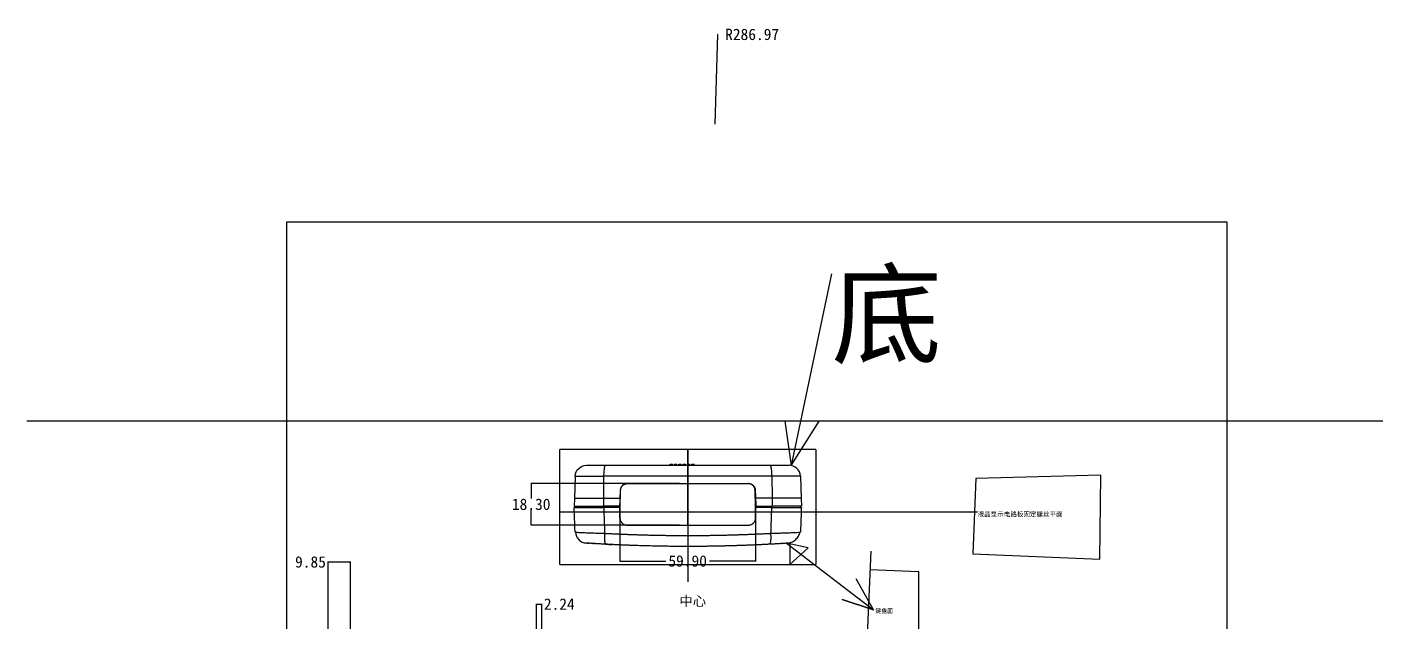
# Model space of a CAD drawing. Header units: inches. Extents: x -850 to 339, y -315 to 884.
# Drawn here: x -850 to -256, y 623 to 884 of the extents above; entities that cross this region are included whole.
import ezdxf

# ---------------------------------------------------------------- set-up
doc = ezdxf.new("R2010")
doc.units = ezdxf.units.IN
doc.header["$MEASUREMENT"] = 0
doc.layers.add('1', color=7, linetype='Continuous', true_color=0xffffff)
doc.layers.add('200', color=7, linetype='Continuous', true_color=0xffffff)
doc.dimstyles.get("Standard").update_dxf_attribs({"dimtxt": 5, "dimasz": 0.18, "dimexe": 0.18, "dimexo": 0.0625, "dimgap": 0.09, "dimtad": 0, "dimtih": 1, "dimtoh": 1, "dimzin": 0, "dimdsep": 46, "dimtxsty": 'Standard', "dimcen": 0.09, "dimclrt": 3, "dimadec": 0, "dimazin": 0, "dimtfac": 1, "dimtofl": 0, "dimtmove": 0, "dimatfit": 3, "dimfxl": 0, "dimtolj": 1, "dimtzin": 0, "dimarcsym": 0})

# ---------------------------------------------------------------- blocks, each defined once
blk = doc.blocks.new('*D39')
at = {"color": 0, "lineweight": -2}
for p, q in [((-545.56, 881.03), (-546.75, 841.49)), ((-545.38, 881.03), (-545.56, 881.03)), ((-555.47, 554.48), (-555.29, 554.48)), ((-555.38, 554.39), (-555.38, 554.57))]:
    blk.add_line(p, q, dxfattribs=at)
at = {"color": 0}
blk.add_solid([(-546.78, 841.5), (-546.72, 841.49), (-546.76, 841.31)], dxfattribs=at)
at = {"layer": 'Defpoints', "color": 0}
for p in [(-546.76, 841.31, 6.7), (-555.38, 554.48, 6.7)]:
    blk.add_point(p, dxfattribs=at)
at = {"color": 3, "insert": (-530.29, 881.03), "char_height": 5, "attachment_point": 5}
blk.add_mtext('\\A1;R286.97', dxfattribs=at)
blk = doc.blocks.new('*D55')
at = {"color": 0, "lineweight": -2}
for p, q in [((-717.29, 648.61), (-717.47, 648.61)), ((-717.29, 590.41), (-717.29, 648.79)), ((-707.62, 648.61), (-717.11, 648.61)), ((-707.44, 604.1), (-707.44, 648.79))]:
    blk.add_line(p, q, dxfattribs=at)
at = {"color": 0}
for points in [[(-717.11, 648.64), (-717.11, 648.58), (-717.29, 648.61)], [(-707.62, 648.64), (-707.62, 648.58), (-707.44, 648.61)]]:
    blk.add_solid(points, dxfattribs=at)
at = {"layer": 'Defpoints', "color": 0}
for p in [(-717.29, 648.61), (-707.44, 604.04), (-717.29, 590.35, -11)]:
    blk.add_point(p, dxfattribs=at)
at = {"color": 3, "insert": (-725.06, 648.61), "char_height": 5, "attachment_point": 5}
blk.add_mtext('\\A1;9.85', dxfattribs=at)
blk = doc.blocks.new('*D56')
at = {"color": 0, "lineweight": -2}
for p, q in [((-625.34, 605.69), (-625.34, 630.21)), ((-623.11, 590.96), (-623.11, 630.21)), ((-625.16, 630.03), (-623.29, 630.03)), ((-623.11, 630.03), (-622.93, 630.03))]:
    blk.add_line(p, q, dxfattribs=at)
at = {"color": 0}
for points in [[(-625.16, 630.06), (-625.16, 630), (-625.34, 630.03)], [(-623.29, 630.06), (-623.29, 630), (-623.11, 630.03)]]:
    blk.add_solid(points, dxfattribs=at)
at = {"layer": 'Defpoints', "color": 0}
for p in [(-623.11, 630.03), (-625.34, 605.62, -4.7), (-623.11, 590.9, -11)]:
    blk.add_point(p, dxfattribs=at)
at = {"color": 3, "insert": (-615.34, 630.03), "char_height": 5, "attachment_point": 5}
blk.add_mtext('\\A1;2.24', dxfattribs=at)
blk = doc.blocks.new('*D71')
at = {"color": 0, "lineweight": -2}
for p, q in [((-562.34, 683.16), (-627.92, 683.16)), ((-627.74, 682.98), (-627.74, 676.6)), ((-627.74, 665.04), (-627.74, 671.42)), ((-562.34, 664.86), (-627.92, 664.86))]:
    blk.add_line(p, q, dxfattribs=at)
at = {"color": 0}
for points in [[(-627.77, 682.98), (-627.71, 682.98), (-627.74, 683.16)], [(-627.77, 665.04), (-627.71, 665.04), (-627.74, 664.86)]]:
    blk.add_solid(points, dxfattribs=at)
at = {"layer": 'Defpoints', "color": 0}
for p in [(-562.28, 683.16), (-627.74, 664.86), (-562.28, 664.86)]:
    blk.add_point(p, dxfattribs=at)
at = {"color": 3, "insert": (-627.74, 674.01), "char_height": 5, "attachment_point": 5}
blk.add_mtext('\\A1;18.30', dxfattribs=at)
blk = doc.blocks.new('*D72')
at = {"color": 0, "lineweight": -2}
for p, q in [((-588.68, 673.1), (-588.68, 648.84)), ((-528.78, 673.1), (-528.78, 648.84)), ((-588.5, 649.02), (-568.4, 649.02)), ((-528.96, 649.02), (-549.05, 649.02))]:
    blk.add_line(p, q, dxfattribs=at)
at = {"color": 0}
for points in [[(-588.5, 649.05), (-588.5, 648.99), (-588.68, 649.02)], [(-528.96, 649.05), (-528.96, 648.99), (-528.78, 649.02)]]:
    blk.add_solid(points, dxfattribs=at)
at = {"layer": 'Defpoints', "color": 0}
for p in [(-588.68, 673.16), (-528.78, 673.16), (-528.78, 649.02)]:
    blk.add_point(p, dxfattribs=at)
at = {"color": 3, "insert": (-558.73, 649.02), "char_height": 5, "attachment_point": 5}
blk.add_mtext('\\A1;59.90', dxfattribs=at)

msp = doc.modelspace()

# ---------------------------------------------------------------- linework, layer by layer
at = {"color": 1}
for p, q in [((-558.677, 698.114), (-558.677, 639.903)), ((-558.677, 664.864), (-558.677, 698.114)), ((-615.127, 670.684), (-430.871, 670.684))]:
    msp.add_line(p, q, dxfattribs=at)
at = {"color": 3}
for p, q in [((-431.593, 685.461), (-432.96, 652.238)), ((-376.461, 686.826), (-431.593, 685.461)), ((-376.955, 649.934), (-376.461, 686.826)), ((-477.899, 653.43), (-480.654, 591.055)), ((-432.96, 652.238), (-376.955, 649.934)), ((-456.778, 644.257), (-478.262, 645.206)), ((-456.778, 591.055), (-456.778, 644.257))]:
    msp.add_line(p, q, dxfattribs=at)
at = {"color": 1}
msp.add_lwpolyline([(-735.501, 798.518), (-320.916, 798.518), (-320.916, 112.781), (-735.501, 112.781)], close=True, dxfattribs=at)
at = {"color": 3}
msp.add_lwpolyline([(-495.34, 775.511), (-513.013, 691.158), (-500.775, 710.671), (-515.87, 710.671), (-513.013, 691.158)], dxfattribs=at)
at = {"color": 1}
for points in [[(-513.666, 656.972), (-513.666, 647.475), (-505.593, 654.901), (-515.1, 656.878)], [(-515.1, 656.878), (-476.795, 627.521), (-490.558, 632.104), (-476.795, 627.521), (-484.351, 641.268)]]:
    msp.add_lwpolyline(points, dxfattribs=at)
at = {"layer": '1', "color": 251}
for p, q in [((338.902, 710.671), (-850.098, 710.671)), ((-502.227, 698.114), (-615.127, 698.114)), ((-615.127, 647.475), (-615.127, 698.114)), ((-502.227, 698.114), (-502.227, 647.475)), ((-615.127, 647.475), (-502.227, 647.475))]:
    msp.add_line(p, q, dxfattribs=at)
at = {"layer": '200', "color": 9}
for p, q in [((-603.317, 691.264), (-595.12, 691.264)), ((-595.12, 691.264), (-522.234, 691.264)), ((-522.234, 691.264), (-514.038, 691.264)), ((-608.314, 686.438), (-608.652, 676.764)), ((-608.314, 686.438), (-595.787, 686.438)), ((-595.787, 686.438), (-595.832, 676.764)), ((-521.568, 686.438), (-595.787, 686.438)), ((-509.041, 686.438), (-521.568, 686.438)), ((-521.568, 686.438), (-521.523, 676.764)), ((-509.041, 686.438), (-508.703, 676.764)), ((-588.595, 672.664), (-588.329, 680.268)), ((-585.331, 683.264), (-532.024, 683.264)), ((-585.331, 683.164), (-532.024, 683.164)), ((-528.76, 672.664), (-529.025, 680.268)), ((-608.76, 672.664), (-595.764, 672.664)), ((-608.652, 676.764), (-595.832, 676.764)), ((-608.26, 672.664), (-608.277, 673.164)), ((-595.832, 676.764), (-588.552, 676.764)), ((-588.577, 672.664), (-595.764, 672.664)), ((-588.577, 667.964), (-588.577, 672.664)), ((-521.523, 676.764), (-528.803, 676.764)), ((-521.591, 672.664), (-528.777, 672.664)), ((-528.777, 667.964), (-528.777, 672.664)), ((-521.591, 672.664), (-508.595, 672.664)), ((-508.703, 676.764), (-521.523, 676.764)), ((-509.078, 673.164), (-509.095, 672.664)), ((-585.477, 664.864), (-531.877, 664.864))]:
    msp.add_line(p, q, dxfattribs=at)
at = {"layer": '200', "color": 252}
for p, q in [((-566.427, 691.264), (-566.427, 691.764)), ((-566.427, 691.764), (-565.427, 691.764)), ((-565.427, 691.264), (-565.427, 691.764)), ((-564.527, 691.764), (-563.527, 691.764)), ((-564.527, 691.264), (-564.527, 691.764)), ((-563.527, 691.264), (-563.527, 691.764)), ((-562.627, 691.264), (-562.627, 691.764)), ((-562.627, 691.764), (-561.627, 691.764)), ((-561.627, 691.264), (-561.627, 691.764)), ((-560.727, 691.264), (-560.727, 691.764)), ((-560.727, 691.764), (-559.727, 691.764)), ((-559.727, 691.264), (-559.727, 691.764)), ((-558.827, 691.764), (-557.827, 691.764)), ((-558.827, 691.264), (-558.827, 691.764)), ((-557.827, 691.264), (-557.827, 691.764)), ((-556.927, 691.764), (-555.927, 691.764)), ((-556.927, 691.264), (-556.927, 691.764)), ((-555.927, 691.264), (-555.927, 691.764))]:
    msp.add_line(p, q, dxfattribs=at)
at = {"layer": '200', "color": 30}
for p, q in [((-608.652, 676.764), (-608.777, 673.164)), ((-608.777, 673.164), (-595.848, 673.164)), ((-608.652, 676.764), (-595.832, 676.764)), ((-595.832, 676.764), (-595.848, 673.164)), ((-588.677, 673.164), (-595.848, 673.164)), ((-595.832, 676.764), (-588.552, 676.764)), ((-521.523, 676.764), (-528.803, 676.764)), ((-528.677, 673.164), (-521.506, 673.164)), ((-521.523, 676.764), (-521.506, 673.164)), ((-508.703, 676.764), (-521.523, 676.764)), ((-508.577, 673.164), (-521.506, 673.164)), ((-508.703, 676.764), (-508.577, 673.164))]:
    msp.add_line(p, q, dxfattribs=at)
at = {"layer": '200', "color": 9, "extrusion": (0, 0, -1)}
msp.add_arc((603.317, 686.264), 5, 2, 90, dxfattribs=at)
at = {"layer": '200', "color": 9}
msp.add_arc((-514.038, 686.264), 5, 2, 90, dxfattribs=at)
for centre, major_axis, ratio, start_param, end_param in [((-595.12, 686.264), (0, -5), 0.1333629, 3.1415927, 4.6774824), ((-522.234, 686.264), (0, -5), 0.1333629, 1.6057029, 3.1415927), ((-594.688, 661.436), (-0.27, -4.993), 0.1297148, 4.7543575, 6.2831853), ((-522.667, 661.436), (0.27, -4.993), 0.1297148, 0, 1.5288278)]:
    msp.add_ellipse(centre, major_axis=major_axis, ratio=ratio, start_param=start_param, end_param=end_param, dxfattribs=at)
at = {"layer": '200', "color": 30, "extrusion": (0, 0, -1)}
for centre, major_axis, start_param, end_param in [((-558.633, 1328.517), (-32.421, -672.273), 6.2819833, 6.2846988), ((-558.722, 1328.517), (32.421, -672.273), 6.2816718, 6.2843873)]:
    msp.add_ellipse(centre, major_axis=major_axis, ratio=0.999312, start_param=start_param, end_param=end_param, dxfattribs=at)
at = {"layer": '200', "color": 9}
for points, degree in [([(-588.429, 680.272), (-588.47, 679.103), (-588.511, 677.933), (-588.552, 676.764)], 3), ([(-528.925, 680.272), (-528.885, 679.103), (-528.844, 677.933), (-528.803, 676.764)], 3), ([(-608.38, 661.789), (-608.76, 672.664)], 1), ([(-595.764, 672.664), (-595.624, 668.863), (-595.485, 665.062), (-595.346, 661.262)], 3), ([(-595.715, 673.164), (-595.709, 672.997), (-595.703, 672.83), (-595.697, 672.664)], 3), ([(-522.009, 661.262), (-521.87, 665.062), (-521.73, 668.863), (-521.591, 672.664)], 3), ([(-521.658, 672.664), (-521.652, 672.83), (-521.646, 672.997), (-521.64, 673.164)], 3), ([(-508.595, 672.664), (-508.975, 661.789)], 1), ([(-517.067, 656.741), (-517.072, 656.746), (-517.077, 656.752)], 2)]:
    msp.add_open_spline(points, degree=degree, dxfattribs=at)
for points, knots in [([(-585.331, 683.264), (-585.531, 683.264), (-585.727, 683.245), (-586.017, 683.189), (-586.113, 683.165), (-586.303, 683.109), (-586.398, 683.076), (-586.674, 682.965), (-586.849, 682.874), (-587.098, 682.713), (-587.178, 682.655), (-587.335, 682.531), (-587.41, 682.465), (-587.624, 682.259), (-587.753, 682.109), (-587.924, 681.866), (-587.978, 681.781), (-588.076, 681.607), (-588.121, 681.519), (-588.242, 681.248), (-588.305, 681.06), (-588.396, 680.67), (-588.422, 680.472), (-588.429, 680.272)], [0, 0, 0, 0, 0.125, 0.125, 0.1875, 0.1875, 0.25, 0.25, 0.375, 0.375, 0.4375, 0.4375, 0.5, 0.5, 0.625, 0.625, 0.6875, 0.6875, 0.75, 0.75, 0.875, 0.875, 1, 1, 1, 1]), ([(-588.329, 680.268), (-588.322, 680.463), (-588.297, 680.653), (-588.232, 680.932), (-588.206, 681.025), (-588.145, 681.208), (-588.11, 681.298), (-587.992, 681.562), (-587.898, 681.728), (-587.678, 682.042), (-587.551, 682.191), (-587.275, 682.456), (-587.126, 682.575), (-586.884, 682.732), (-586.8, 682.781), (-586.63, 682.87), (-586.543, 682.91), (-586.278, 683.017), (-586.095, 683.071), (-585.716, 683.145), (-585.524, 683.164), (-585.331, 683.164)], [0, 0, 0, 0, 0.125, 0.125, 0.1875, 0.1875, 0.25, 0.25, 0.375, 0.375, 0.5, 0.5, 0.625, 0.625, 0.6875, 0.6875, 0.75, 0.75, 0.875, 0.875, 1, 1, 1, 1]), ([(-532.024, 683.264), (-531.824, 683.264), (-531.628, 683.245), (-531.338, 683.189), (-531.242, 683.165), (-531.052, 683.109), (-530.957, 683.076), (-530.681, 682.965), (-530.506, 682.874), (-530.257, 682.713), (-530.176, 682.655), (-530.02, 682.531), (-529.945, 682.465), (-529.731, 682.259), (-529.602, 682.109), (-529.431, 681.866), (-529.377, 681.781), (-529.278, 681.607), (-529.234, 681.519), (-529.113, 681.248), (-529.049, 681.06), (-528.959, 680.67), (-528.932, 680.472), (-528.925, 680.272)], [0, 0, 0, 0, 0.125, 0.125, 0.1875, 0.1875, 0.25, 0.25, 0.375, 0.375, 0.4375, 0.4375, 0.5, 0.5, 0.625, 0.625, 0.6875, 0.6875, 0.75, 0.75, 0.875, 0.875, 1, 1, 1, 1]), ([(-529.025, 680.268), (-529.032, 680.463), (-529.057, 680.653), (-529.122, 680.932), (-529.148, 681.025), (-529.209, 681.208), (-529.245, 681.298), (-529.362, 681.562), (-529.457, 681.728), (-529.677, 682.042), (-529.804, 682.191), (-530.079, 682.456), (-530.229, 682.575), (-530.47, 682.732), (-530.554, 682.781), (-530.724, 682.87), (-530.811, 682.91), (-531.076, 683.017), (-531.259, 683.071), (-531.639, 683.145), (-531.83, 683.164), (-532.024, 683.164)], [0, 0, 0, 0, 0.125, 0.125, 0.1875, 0.1875, 0.25, 0.25, 0.375, 0.375, 0.5, 0.5, 0.625, 0.625, 0.6875, 0.6875, 0.75, 0.75, 0.875, 0.875, 1, 1, 1, 1]), ([(-588.577, 667.964), (-588.577, 667.759), (-588.557, 667.557), (-588.498, 667.26), (-588.473, 667.161), (-588.414, 666.966), (-588.379, 666.869), (-588.263, 666.588), (-588.167, 666.409), (-587.998, 666.156), (-587.937, 666.074), (-587.807, 665.916), (-587.739, 665.841), (-587.525, 665.627), (-587.369, 665.498), (-587.114, 665.328), (-587.027, 665.276), (-586.848, 665.18), (-586.666, 665.094), (-586.476, 665.026), (-586.282, 664.967), (-586.183, 664.942), (-585.883, 664.882), (-585.681, 664.862), (-585.477, 664.862)], [0, 0, 0, 0, 0.125, 0.125, 0.1875, 0.1875, 0.25, 0.25, 0.375, 0.375, 0.4375, 0.4375, 0.5, 0.5, 0.625, 0.625, 0.6875, 0.6875, 0.75, 0.8125, 0.8125, 0.875, 0.875, 1, 1, 1, 1]), ([(-531.877, 664.864), (-531.673, 664.864), (-531.472, 664.884), (-531.176, 664.943), (-531.078, 664.967), (-530.884, 665.026), (-530.787, 665.06), (-530.506, 665.176), (-530.328, 665.271), (-530.075, 665.439), (-529.993, 665.5), (-529.835, 665.629), (-529.76, 665.697), (-529.545, 665.911), (-529.416, 666.067), (-529.245, 666.321), (-529.192, 666.409), (-529.096, 666.588), (-529.009, 666.771), (-528.941, 666.962), (-528.881, 667.156), (-528.856, 667.255), (-528.796, 667.556), (-528.776, 667.759), (-528.775, 667.964)], [0, 0, 0, 0, 0.125, 0.125, 0.1875, 0.1875, 0.25, 0.25, 0.375, 0.375, 0.4375, 0.4375, 0.5, 0.5, 0.625, 0.625, 0.6875, 0.6875, 0.75, 0.8125, 0.8125, 0.875, 0.875, 1, 1, 1, 1]), ([(-608.139, 661.753), (-608.088, 661.748), (-607.903, 661.733), (-607.473, 661.705), (-606.74, 661.664), (-605.806, 661.619), (-604.409, 661.558), (-602.284, 661.472), (-599.147, 661.365), (-596.658, 661.297), (-595.346, 661.262)], [0, 0, 0, 0, 0.044399, 0.1393838, 0.2351658, 0.3317511, 0.4291456, 0.5973872, 0.7876788, 1, 1, 1, 1]), ([(-608.132, 661.753), (-608.103, 661.14), (-607.854, 659.965), (-606.835, 658.375), (-605.3, 657.295), (-604.151, 657.01), (-603.549, 656.963)], [0, 0, 0, 0, 0.2414462, 0.5000215, 0.7585853, 1, 1, 1, 1]), ([(-595.346, 661.262), (-595.093, 661.248), (-594.586, 661.222), (-593.826, 661.183), (-593.066, 661.145), (-592.305, 661.107), (-591.544, 661.071), (-590.783, 661.035), (-590.022, 661), (-589.261, 660.966), (-588.499, 660.933), (-587.737, 660.9), (-586.975, 660.869), (-586.212, 660.838), (-585.45, 660.808), (-584.687, 660.779), (-583.924, 660.751), (-583.161, 660.724), (-582.398, 660.698), (-581.634, 660.672), (-580.871, 660.647), (-580.107, 660.623), (-579.343, 660.6), (-578.579, 660.578), (-577.814, 660.556), (-577.05, 660.536), (-576.286, 660.516), (-575.521, 660.497), (-574.756, 660.479), (-573.991, 660.462), (-573.226, 660.446), (-572.461, 660.43), (-571.696, 660.415), (-570.931, 660.401), (-570.165, 660.388), (-569.4, 660.376), (-568.634, 660.365), (-567.868, 660.354), (-567.103, 660.345), (-566.337, 660.336), (-565.571, 660.328), (-564.805, 660.321), (-564.039, 660.315), (-563.273, 660.309), (-562.508, 660.304), (-561.741, 660.301), (-560.975, 660.298), (-560.209, 660.296), (-559.443, 660.294), (-558.677, 660.294), (-557.911, 660.294), (-557.145, 660.296), (-556.379, 660.298), (-555.613, 660.301), (-554.847, 660.304), (-554.081, 660.309), (-553.315, 660.315), (-552.549, 660.321), (-551.783, 660.328), (-551.018, 660.336), (-550.252, 660.345), (-549.486, 660.354), (-548.72, 660.365), (-547.955, 660.376), (-547.189, 660.388), (-546.424, 660.401), (-545.659, 660.415), (-544.894, 660.43), (-544.128, 660.446), (-543.363, 660.462), (-542.598, 660.479), (-541.834, 660.497), (-541.069, 660.516), (-540.305, 660.536), (-539.54, 660.556), (-538.776, 660.578), (-538.012, 660.6), (-537.248, 660.623), (-536.484, 660.647), (-535.72, 660.672), (-534.957, 660.698), (-534.194, 660.724), (-533.43, 660.751), (-532.667, 660.779), (-531.905, 660.808), (-531.142, 660.838), (-530.38, 660.869), (-529.618, 660.9), (-528.856, 660.933), (-528.094, 660.966), (-527.332, 661), (-526.571, 661.035), (-525.81, 661.071), (-525.049, 661.107), (-524.289, 661.145), (-523.528, 661.183), (-522.768, 661.222), (-522.262, 661.248), (-522.009, 661.262)], [0, 0, 0, 0, 0.0104268, 0.020853, 0.0312785, 0.0417034, 0.0521278, 0.0625515, 0.0729747, 0.0833973, 0.0938193, 0.1042409, 0.1146619, 0.1250824, 0.1355024, 0.145922, 0.156341, 0.1667597, 0.1771779, 0.1875956, 0.198013, 0.20843, 0.2188466, 0.2292628, 0.2396787, 0.2500942, 0.2605094, 0.2709243, 0.2813389, 0.2917531, 0.3021672, 0.3125809, 0.3229945, 0.3334078, 0.3438208, 0.3542337, 0.3646464, 0.3750589, 0.3854712, 0.3958834, 0.4062954, 0.4167074, 0.4271192, 0.4375309, 0.4479425, 0.4583541, 0.4687656, 0.4791771, 0.4895886, 0.5, 0.5104114, 0.5208229, 0.5312344, 0.5416459, 0.5520575, 0.5624691, 0.5728808, 0.5832926, 0.5937046, 0.6041166, 0.6145288, 0.6249411, 0.6353536, 0.6457663, 0.6561792, 0.6665922, 0.6770055, 0.6874191, 0.6978328, 0.7082469, 0.7186611, 0.7290757, 0.7394906, 0.7499058, 0.7603213, 0.7707372, 0.7811534, 0.79157, 0.801987, 0.8124044, 0.8228221, 0.8332403, 0.843659, 0.854078, 0.8644976, 0.8749176, 0.8853381, 0.8957591, 0.9061807, 0.9166027, 0.9270253, 0.9374485, 0.9478722, 0.9582966, 0.9687215, 0.979147, 0.9895732, 1, 1, 1, 1]), ([(-522.009, 661.262), (-521.332, 661.28), (-520.014, 661.315), (-518.167, 661.369), (-516.507, 661.423), (-515.046, 661.475), (-513.782, 661.524), (-512.191, 661.59), (-510.535, 661.666), (-509.55, 661.724), (-509.282, 661.748), (-509.239, 661.752)], [0, 0, 0, 0, 0.1091388, 0.2127442, 0.3108165, 0.4033563, 0.4903648, 0.5718435, 0.7655574, 0.9561035, 1, 1, 1, 1]), ([(-514.983, 656.885), (-514.294, 656.94), (-512.954, 657.236), (-511.1, 658.351), (-509.76, 659.98), (-509.329, 661.142), (-509.223, 661.753)], [0, 0, 0, 0, 0.2329961, 0.4863261, 0.7466968, 1, 1, 1, 1]), ([(-594.957, 656.444), (-595.012, 656.447), (-595.12, 656.452), (-595.282, 656.461), (-595.443, 656.47), (-595.604, 656.479), (-595.765, 656.488), (-595.925, 656.497), (-596.085, 656.506), (-596.244, 656.514), (-596.403, 656.523), (-596.561, 656.532), (-596.953, 656.554), (-597.57, 656.59), (-598.386, 656.638), (-599.165, 656.684), (-599.9, 656.729), (-600.586, 656.771), (-601.214, 656.811), (-601.78, 656.847), (-602.281, 656.88), (-602.713, 656.908), (-603.072, 656.931), (-603.357, 656.95), (-603.495, 656.96), (-603.549, 656.963), (-603.553, 656.964)], [0, 0, 0, 0, 0.0129842, 0.0259661, 0.0389491, 0.0519367, 0.0649326, 0.0779401, 0.0909628, 0.1040042, 0.1170677, 0.1301568, 0.1432748, 0.2146604, 0.2861911, 0.3576324, 0.4288561, 0.50036, 0.5713595, 0.6423605, 0.7138729, 0.7850955, 0.8565022, 0.9279956, 0.9993008, 1, 1, 1, 1]), ([(-600.263, 656.751), (-600.268, 656.752), (-600.288, 656.753), (-600.27, 656.752), (-600.275, 656.752), (-600.28, 656.753), (-600.285, 656.753), (-600.269, 656.752), (-600.292, 656.753), (-600.254, 656.751), (-600.231, 656.75), (-600.15, 656.744), (-600.092, 656.741), (-600.018, 656.736)], [0, 0, 0, 0, 0.015625, 0.015625, 0.03125, 0.1875, 0.5, 0.859375, 0.921875, 0.96875, 0.984375, 0.984375, 1, 1, 1, 1]), ([(-522.397, 656.444), (-522.66, 656.43), (-523.186, 656.401), (-523.974, 656.36), (-524.763, 656.32), (-525.552, 656.28), (-526.341, 656.242), (-527.13, 656.204), (-527.918, 656.168), (-528.707, 656.132), (-529.496, 656.097), (-530.285, 656.064), (-531.074, 656.031), (-531.862, 655.999), (-532.651, 655.968), (-533.44, 655.938), (-534.229, 655.908), (-535.018, 655.88), (-535.807, 655.853), (-536.595, 655.826), (-537.384, 655.801), (-538.173, 655.776), (-538.962, 655.753), (-539.751, 655.73), (-540.54, 655.708), (-541.328, 655.688), (-542.117, 655.668), (-542.906, 655.649), (-543.695, 655.631), (-544.483, 655.613), (-545.272, 655.597), (-546.061, 655.582), (-546.849, 655.568), (-547.638, 655.554), (-548.427, 655.542), (-549.215, 655.53), (-550.004, 655.52), (-550.793, 655.51), (-551.581, 655.501), (-552.37, 655.493), (-553.158, 655.486), (-553.947, 655.48), (-554.735, 655.475), (-555.524, 655.471), (-556.312, 655.468), (-557.1, 655.465), (-557.889, 655.464), (-558.94, 655.463), (-560.254, 655.465), (-561.831, 655.471), (-563.407, 655.48), (-564.985, 655.493), (-566.562, 655.509), (-568.139, 655.53), (-569.716, 655.554), (-571.294, 655.582), (-572.871, 655.613), (-574.449, 655.648), (-576.026, 655.687), (-577.604, 655.73), (-579.181, 655.776), (-580.759, 655.826), (-582.337, 655.88), (-583.915, 655.937), (-585.492, 655.998), (-587.07, 656.063), (-588.648, 656.132), (-590.225, 656.204), (-591.803, 656.28), (-593.381, 656.359), (-594.432, 656.416), (-594.957, 656.444)], [0, 0, 0, 0, 0.0109389, 0.0218734, 0.0328037, 0.0437298, 0.0546519, 0.0655699, 0.0764841, 0.0873944, 0.098301, 0.1092039, 0.1201033, 0.1309992, 0.1418917, 0.1527808, 0.1636668, 0.1745496, 0.1854293, 0.1963061, 0.20718, 0.2180511, 0.2289195, 0.2397852, 0.2506484, 0.2615091, 0.2723675, 0.2832236, 0.2940775, 0.3049292, 0.315779, 0.3266268, 0.3374727, 0.3483169, 0.3591594, 0.3700003, 0.3808396, 0.3916776, 0.4025142, 0.4133496, 0.4241837, 0.4350169, 0.445849, 0.4566802, 0.4675106, 0.4783403, 0.4891693, 0.4999977, 0.521655, 0.5433148, 0.564978, 0.5866452, 0.6083171, 0.6299944, 0.6516777, 0.6733679, 0.6950655, 0.7167712, 0.7384858, 0.76021, 0.7819443, 0.8036896, 0.8254464, 0.8472155, 0.8689976, 0.8907933, 0.9126033, 0.9344283, 0.956269, 0.978126, 1, 1, 1, 1]), ([(-514.995, 656.885), (-515.025, 656.883), (-515.209, 656.871), (-515.576, 656.847), (-516.142, 656.811), (-516.771, 656.771), (-517.455, 656.729), (-518.191, 656.684), (-518.969, 656.638), (-519.785, 656.59), (-520.444, 656.552), (-520.924, 656.525), (-521.216, 656.509), (-521.509, 656.492), (-521.803, 656.476), (-522.099, 656.46), (-522.298, 656.449), (-522.397, 656.444)], [0, 0, 0, 0, 0.0195692, 0.1178046, 0.2154017, 0.3128825, 0.4110974, 0.5088312, 0.6069341, 0.7050887, 0.8031485, 0.8361333, 0.8690084, 0.9018031, 0.9345469, 0.9672693, 1, 1, 1, 1]), ([(-517.337, 656.736), (-517.263, 656.741), (-517.206, 656.744), (-517.124, 656.749), (-517.101, 656.751), (-517.062, 656.753), (-517.077, 656.752), (-517.094, 656.751), (-517.086, 656.752), (-517.065, 656.753), (-517.072, 656.753), (-517.077, 656.752), (-517.081, 656.752)], [0, 0, 0, 0, 0.0161555, 0.0161555, 0.0323109, 0.0323109, 0.0646218, 0.0646218, 0.0807773, 0.1292436, 0.1615545, 1, 1, 1, 1])]:
    msp.add_open_spline(points, degree=3, knots=knots, dxfattribs=at)
at = {"layer": '200', "color": 30}
for points, knots in [([(-588.552, 676.764), (-588.553, 676.73), (-588.554, 676.697), (-588.596, 675.497), (-588.637, 674.33), (-588.677, 673.164)], [0, 0, 0, 0, 0.0277778, 0.0277778, 1, 1, 1, 1]), ([(-528.803, 676.764), (-528.802, 676.73), (-528.801, 676.697), (-528.759, 675.497), (-528.718, 674.33), (-528.677, 673.164)], [0, 0, 0, 0, 0.0277778, 0.0277778, 1, 1, 1, 1]), ([(-593.883, 656.386), (-593.892, 656.387), (-593.909, 656.388), (-593.939, 656.389), (-593.972, 656.391), (-594.006, 656.393), (-594.041, 656.395), (-594.088, 656.397), (-594.171, 656.402), (-594.26, 656.406), (-594.331, 656.41), (-594.388, 656.413), (-594.423, 656.415), (-594.411, 656.414), (-594.384, 656.413), (-594.373, 656.412)], [0, 0, 0, 0, 0.0341347, 0.0712827, 0.111444, 0.1546186, 0.1881751, 0.2319291, 0.3092396, 0.4638586, 0.5444867, 0.6184748, 0.7710924, 0.9277273, 1, 1, 1, 1])]:
    msp.add_open_spline(points, degree=3, knots=knots, dxfattribs=at)
for points, degree in [([(-603.394, 657.071), (-603.023, 656.968), (-602.64, 656.903), (-602.255, 656.878)], 3), ([(-600.517, 656.767), (-600.444, 656.763), (-600.371, 656.758), (-600.296, 656.754)], 3), ([(-594.75, 656.432), (-593.893, 656.386), (-593, 656.34), (-592.071, 656.294)], 3), ([(-593.9, 656.387), (-593.883, 656.386)], 1), ([(-521.311, 656.503), (-522.553, 656.434), (-523.877, 656.364), (-525.284, 656.294)], 3), ([(-516.837, 656.767), (-516.87, 656.765), (-516.904, 656.763), (-516.937, 656.761)], 3), ([(-514.622, 656.93), (-514.78, 656.906), (-514.94, 656.888), (-515.1, 656.878)], 3)]:
    msp.add_open_spline(points, degree=degree, dxfattribs=at)

# ---------------------------------------------------------------- texts
at = {"color": 3, "insert": (-495.34, 775.511), "char_height": 35.72929, "width": 2684.98246, "attachment_point": 1}
msp.add_mtext('{\\fSimSun|b0|i0|c134|p54;底}', dxfattribs=at)
at = {"color": 1, "attachment_point": 1}
for s, insert, char_height, width in [('{\\fSimSun|b0|i0|c134|p54;液晶显示电路板固定螺丝平面}', (-430.871, 670.684), 2.06182, 567.00657), ('{\\fSimSun|b0|i0|c134|p54;中心}', (-562.338, 633.534), 4.30295, 694.20488), ('{\\fSimSun|b0|i0|c134|p54;键盘面}', (-475.971, 627.993), 1.86377, 423.195)]:
    msp.add_mtext(s, dxfattribs=dict(at, insert=insert, char_height=char_height, width=width))

# ---------------------------------------------------------------- dimensions: what is measured, and where the dimension line sits
dim = msp.add_radius_dim(center=(-555.377, 554.477, 4.8), mpoint=(-546.757, 841.315, 4.8), dimstyle='Standard')
dim.commit()
dim.dimension.update_dxf_attribs({"geometry": '*D39', "text_midpoint": (-530.293, 881.033, -1.9), "dimtype": 164})
at = {"color": 1}
dim = msp.add_linear_dim(base=(-627.736, 664.864), p1=(-562.275, 683.164), p2=(-562.275, 664.864), angle=90, dimstyle='Standard', dxfattribs=at)
dim.commit()
dim.dimension.update_dxf_attribs({"geometry": '*D71', "text_midpoint": (-627.736, 674.014)})
for base, p1, p2, picture, middle in [((-528.777, 649.023), (-588.677, 673.164), (-528.777, 673.164), '*D72', (-558.727, 649.023)), ((-717.295, 648.614, -1.9), (-707.442, 604.037, -1.9), (-717.295, 590.349, -12.9), '*D55', (-725.065, 648.614, -1.9)), ((-623.1056, 630.0345, -1.9), (-625.3412, 605.6243, -6.6), (-623.1056, 590.8993, -12.9), '*D56', (-615.3356, 630.0345, -1.9))]:
    dim = msp.add_linear_dim(base=base, p1=p1, p2=p2, dimstyle='Standard', dxfattribs=at)
    dim.commit()
    dim.dimension.update_dxf_attribs({"geometry": picture, "text_midpoint": middle})

doc.saveas('drawing.dxf')
